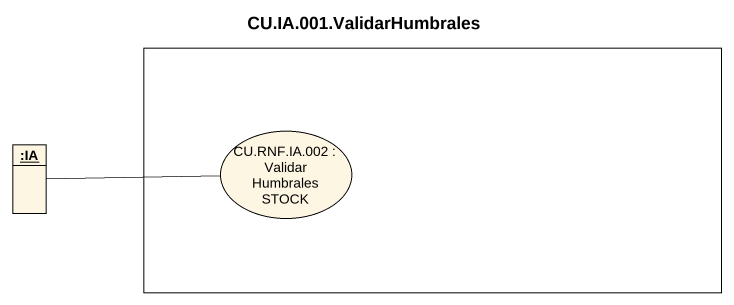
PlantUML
@startuml
title CU.IA.001.ValidarHumbrales
allowmixing
hide circle
hide empty members
rectangle " " as rectangle1 {
  usecase "CU.RNF.IA.002 : Validar Humbrales STOCK" as CU_RNF_IA_002
}
object ":IA" as IA
IA -right- CU_RNF_IA_002
@enduml
